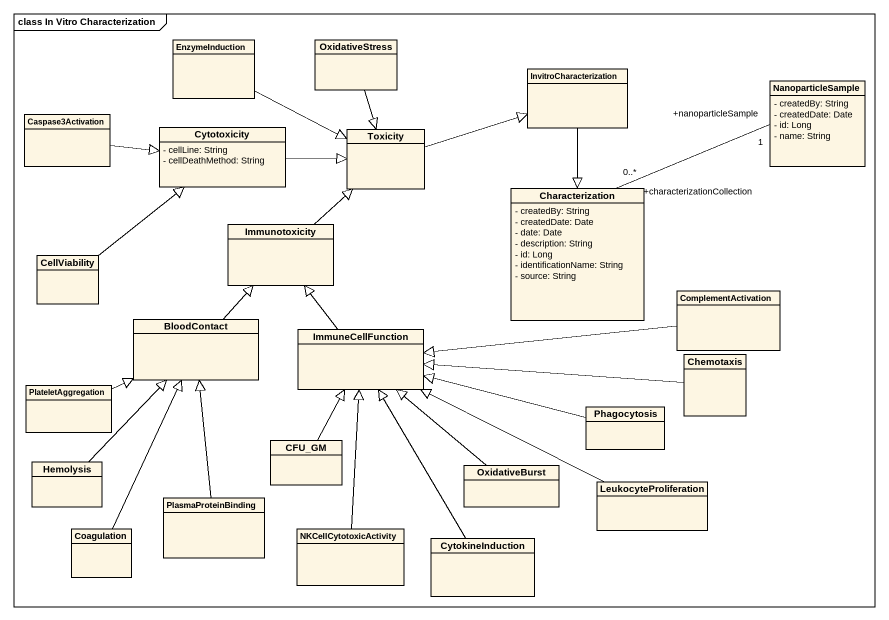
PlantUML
@startuml
mainframe class In Vitro Characterization
hide circle
hide empty members
skinparam classAttributeIconSize 0
class EnzymeInduction
class OxidativeStress
class InvitroCharacterization
class NanoparticleSample {
  - createdBy: String
  - createdDate: Date
  - id: Long
  - name: String
}
class Caspase3Activation
class Cytotoxicity {
  - cellLine: String
  - cellDeathMethod: String
}
class Toxicity
class Characterization {
  - createdBy: String
  - createdDate: Date
  - date: Date
  - description: String
  - id: Long
  - identificationName: String
  - source: String
}
class Immunotoxicity
class CellViability
class BloodContact
class ComplementActivation
class ImmuneCellFunction
class Chemotaxis
class PlateletAggregation
class CFU_GM
class Phagocytosis
class Hemolysis
class OxidativeBurst
class PlasmaProteinBinding
class LeukocyteProliferation
class Coagulation
class NKCellCytotoxicActivity
class CytokineInduction
EnzymeInduction -right-|> Toxicity
OxidativeStress --|> Toxicity
InvitroCharacterization --|> Characterization
NanoparticleSample "+nanoparticleSample\n1" -left- "+characterizationCollection\n0..*" Characterization
Caspase3Activation -right-|> Cytotoxicity
Cytotoxicity -right-|> Toxicity
Toxicity -right-|> InvitroCharacterization
Immunotoxicity -up-|> Toxicity
CellViability -up-|> Cytotoxicity
BloodContact -up-|> Immunotoxicity
ComplementActivation -left-|> ImmuneCellFunction
ImmuneCellFunction -up-|> Immunotoxicity
Chemotaxis -left-|> ImmuneCellFunction
PlateletAggregation -right-|> BloodContact
CFU_GM -up-|> ImmuneCellFunction
Phagocytosis -left-|> ImmuneCellFunction
Hemolysis -up-|> BloodContact
OxidativeBurst -up-|> ImmuneCellFunction
PlasmaProteinBinding -up-|> BloodContact
LeukocyteProliferation -left-|> ImmuneCellFunction
Coagulation -up-|> BloodContact
NKCellCytotoxicActivity -up-|> ImmuneCellFunction
CytokineInduction -up-|> ImmuneCellFunction
@enduml
